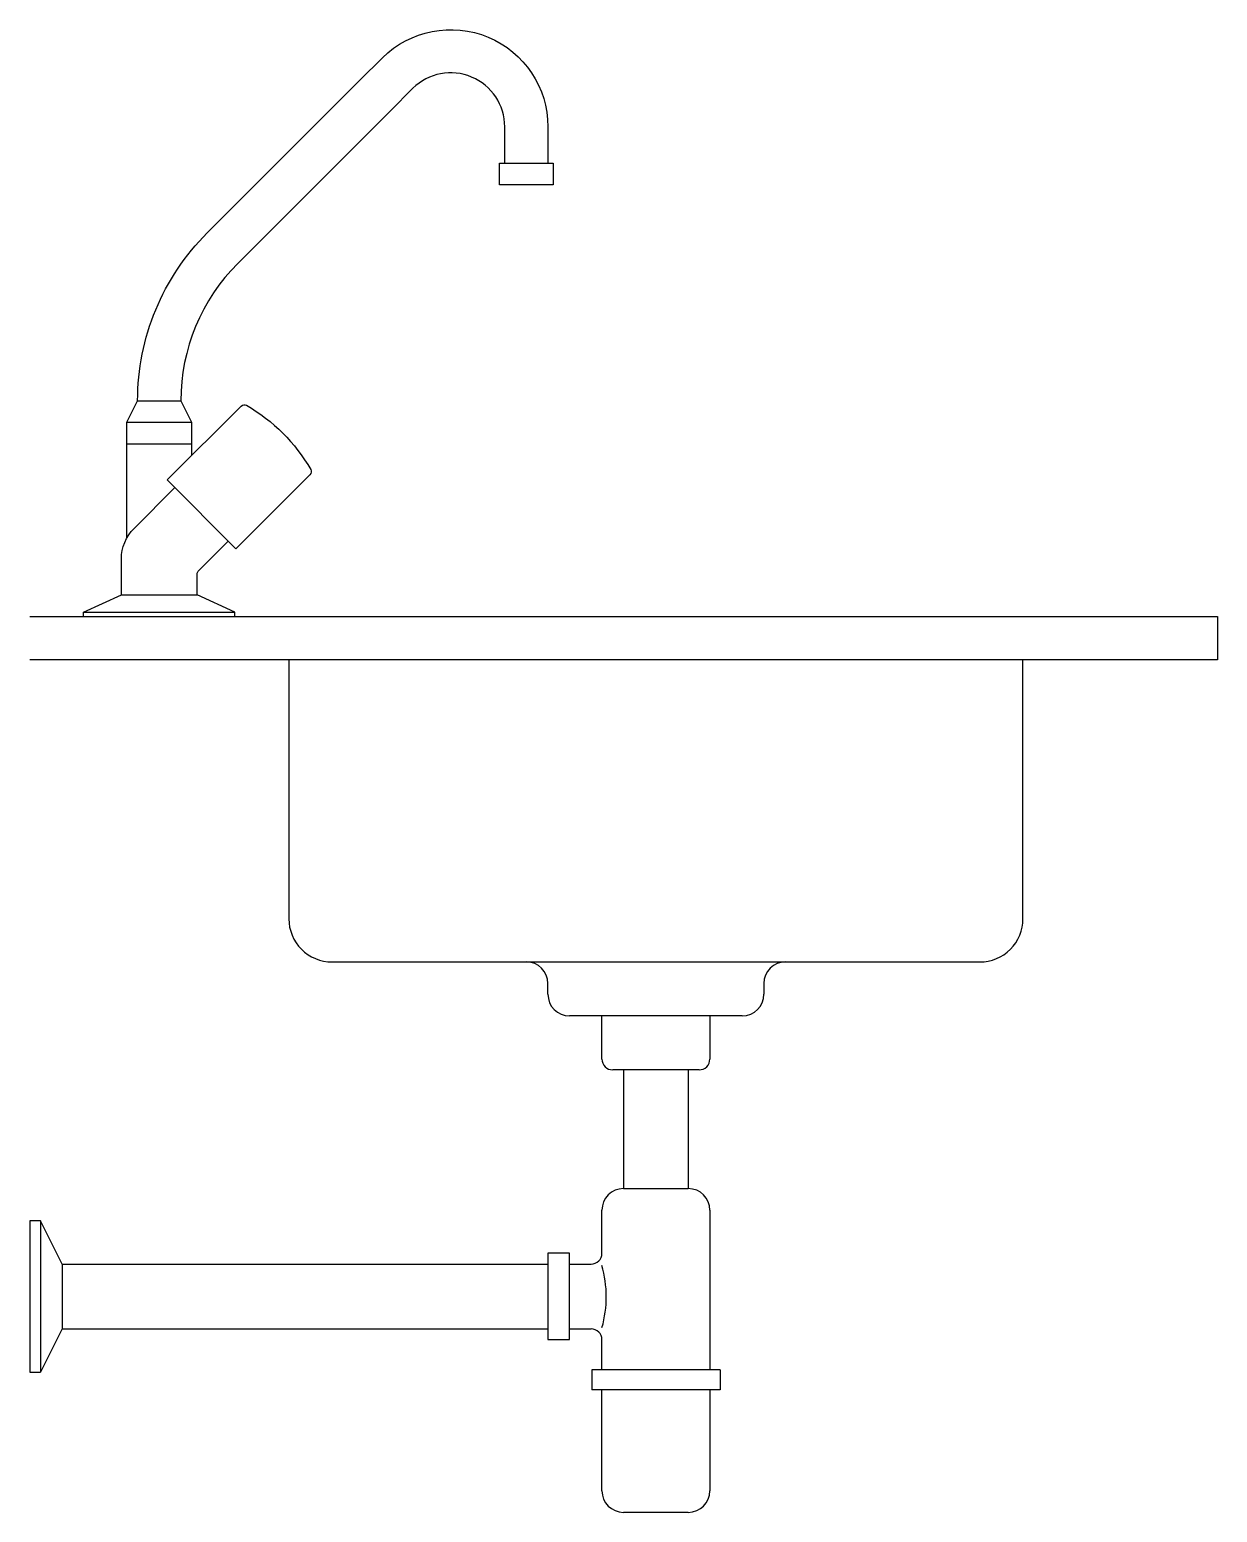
# Model space of a CAD drawing. Header units: millimetres. Extents: x -3066.566 to -3066.016, y 2883.446 to 2884.133.
import ezdxf

# ---------------------------------------------------------------- set-up
doc = ezdxf.new("R2010")
doc.units = ezdxf.units.MM
doc.header["$LTSCALE"] = 10
doc.layers.add('cozinha_pias', color=2, linetype='Continuous')

msp = doc.modelspace()

# ---------------------------------------------------------------- linework, layer by layer
at = {"layer": 'cozinha_pias', "color": 1}
for p, q in [((-3066.51575, 2883.96119), (-3066.49575, 2883.96119)), ((-3066.52075, 2883.95119), (-3066.49075, 2883.95119)), ((-3066.52075, 2883.94119), (-3066.49075, 2883.94119)), ((-3066.52325, 2883.87119), (-3066.48825, 2883.87119)), ((-3066.54075, 2883.86319), (-3066.47075, 2883.86319)), ((-3066.32575, 2883.68619), (-3066.32575, 2883.69119)), ((-3066.22575, 2883.69119), (-3066.22575, 2883.68619)), ((-3066.23575, 2883.67619), (-3066.31575, 2883.67619)), ((-3066.30075, 2883.65619), (-3066.30075, 2883.67619)), ((-3066.25075, 2883.67619), (-3066.25075, 2883.65619)), ((-3066.25575, 2883.65119), (-3066.29575, 2883.65119)), ((-3066.29075, 2883.65119), (-3066.29075, 2883.59619)), ((-3066.26075, 2883.65119), (-3066.26075, 2883.59619)), ((-3066.29075, 2883.59619), (-3066.26075, 2883.59619)), ((-3066.30075, 2883.56619), (-3066.30075, 2883.58619)), ((-3066.25075, 2883.58619), (-3066.25075, 2883.51221)), ((-3066.56575, 2883.58119), (-3066.56575, 2883.51119)), ((-3066.56075, 2883.58119), (-3066.56575, 2883.58119)), ((-3066.56075, 2883.58119), (-3066.56075, 2883.51119)), ((-3066.55075, 2883.56119), (-3066.56075, 2883.58119)), ((-3066.30075, 2883.56619), (-3066.30075, 2883.56619)), ((-3066.30075, 2883.56619), (-3066.30075, 2883.56619)), ((-3066.55075, 2883.56119), (-3066.55075, 2883.53119)), ((-3066.55075, 2883.56119), (-3066.32575, 2883.56119)), ((-3066.31575, 2883.56119), (-3066.30575, 2883.56119)), ((-3066.55075, 2883.53119), (-3066.56075, 2883.51119)), ((-3066.55075, 2883.53119), (-3066.32575, 2883.53119)), ((-3066.31575, 2883.53119), (-3066.30575, 2883.53119)), ((-3066.30075, 2883.51221), (-3066.30075, 2883.52619)), ((-3066.56575, 2883.51119), (-3066.56075, 2883.51119)), ((-3066.30544, 2883.51221), (-3066.30544, 2883.50299)), ((-3066.24606, 2883.51221), (-3066.30544, 2883.51221)), ((-3066.24606, 2883.51221), (-3066.24606, 2883.50299)), ((-3066.24606, 2883.50299), (-3066.30544, 2883.50299)), ((-3066.30075, 2883.45619), (-3066.30075, 2883.50299)), ((-3066.25075, 2883.50299), (-3066.25075, 2883.45619)), ((-3066.26075, 2883.44619), (-3066.29075, 2883.44619))]:
    msp.add_line(p, q, dxfattribs=at)
at = {"layer": 'cozinha_pias', "color": 2}
for p, q in [((-3066.56575, 2883.86119), (-3066.01575, 2883.86119)), ((-3066.01575, 2883.86119), (-3066.01575, 2883.84119)), ((-3066.01575, 2883.84119), (-3066.56575, 2883.84119))]:
    msp.add_line(p, q, dxfattribs=at)
at = {"layer": 'cozinha_pias', "color": 1}
for points in [[(-3066.52075, 2883.89758), (-3066.52075, 2883.95119), (-3066.51575, 2883.96119, -0.198912), (-3066.48353, 2884.03897), (-3066.41282, 2884.10968), (-3066.4024, 2884.12011, -0.666179), (-3066.32575, 2884.08811), (-3066.32575, 2884.07119)], [(-3066.34575, 2884.07119), (-3066.34575, 2884.08811, 0.664582), (-3066.38825, 2884.10596), (-3066.39868, 2884.09554), (-3066.46939, 2884.02483, 0.198912), (-3066.49575, 2883.96119), (-3066.49075, 2883.95119), (-3066.49075, 2883.93576)], [(-3066.54075, 2883.86119), (-3066.54075, 2883.86319), (-3066.52325, 2883.87119), (-3066.52325, 2883.8879, -0.198912), (-3066.5174, 2883.90204), (-3066.4985, 2883.92093)], [(-3066.47075, 2883.86119), (-3066.47075, 2883.86319), (-3066.48825, 2883.87119), (-3066.48825, 2883.88086, -0.198912), (-3066.48767, 2883.88227), (-3066.47376, 2883.89619)]]:
    msp.add_lwpolyline(points, format="xyb", dxfattribs=at)
for points in [[(-3066.34825, 2884.06119), (-3066.34825, 2884.07119), (-3066.32325, 2884.07119), (-3066.32325, 2884.06119)], [(-3066.31575, 2883.56619), (-3066.32575, 2883.56619), (-3066.32575, 2883.52619), (-3066.31575, 2883.52619)]]:
    msp.add_lwpolyline(points, close=True, dxfattribs=at)
msp.add_lwpolyline([(-3066.47022, 2883.89265), (-3066.50204, 2883.92447), (-3066.46776, 2883.95875, -0.33956), (-3066.46534, 2883.95907, -0.131459), (-3066.43562, 2883.92935, -0.33956), (-3066.43594, 2883.92693)], format="xyb", close=True, dxfattribs=at)
at = {"layer": 'cozinha_pias'}
msp.add_lwpolyline([(-3066.44575, 2883.84119), (-3066.44575, 2883.72119, 0.414214), (-3066.42575, 2883.70119), (-3066.12575, 2883.70119, 0.414214), (-3066.10575, 2883.72119), (-3066.10575, 2883.84119)], format="xyb", dxfattribs=at)
at = {"layer": 'cozinha_pias', "color": 1}
for centre, radius, start, end in [((-3066.33575, 2883.69119), 0.01, 0, 90), ((-3066.21575, 2883.69119), 0.01, 90, 180), ((-3066.31575, 2883.68619), 0.01, 180, 270), ((-3066.23575, 2883.68619), 0.01, 270, 0), ((-3066.29575, 2883.65619), 0.005, 180, 270), ((-3066.25575, 2883.65619), 0.005, 270, 0), ((-3066.29075, 2883.58619), 0.01, 90, 180), ((-3066.26075, 2883.58619), 0.01, 0, 90), ((-3066.30575, 2883.56619), 0.005, 270, 0), ((-3066.35012, 2883.54605), 0.05141, 343.93057, 16.37718), ((-3066.30575, 2883.52619), 0.005, 0, 90), ((-3066.29075, 2883.45619), 0.01, 180, 270), ((-3066.26075, 2883.45619), 0.01, 270, 0)]:
    msp.add_arc(centre, radius, start, end, dxfattribs=at)

doc.saveas('drawing.dxf')
